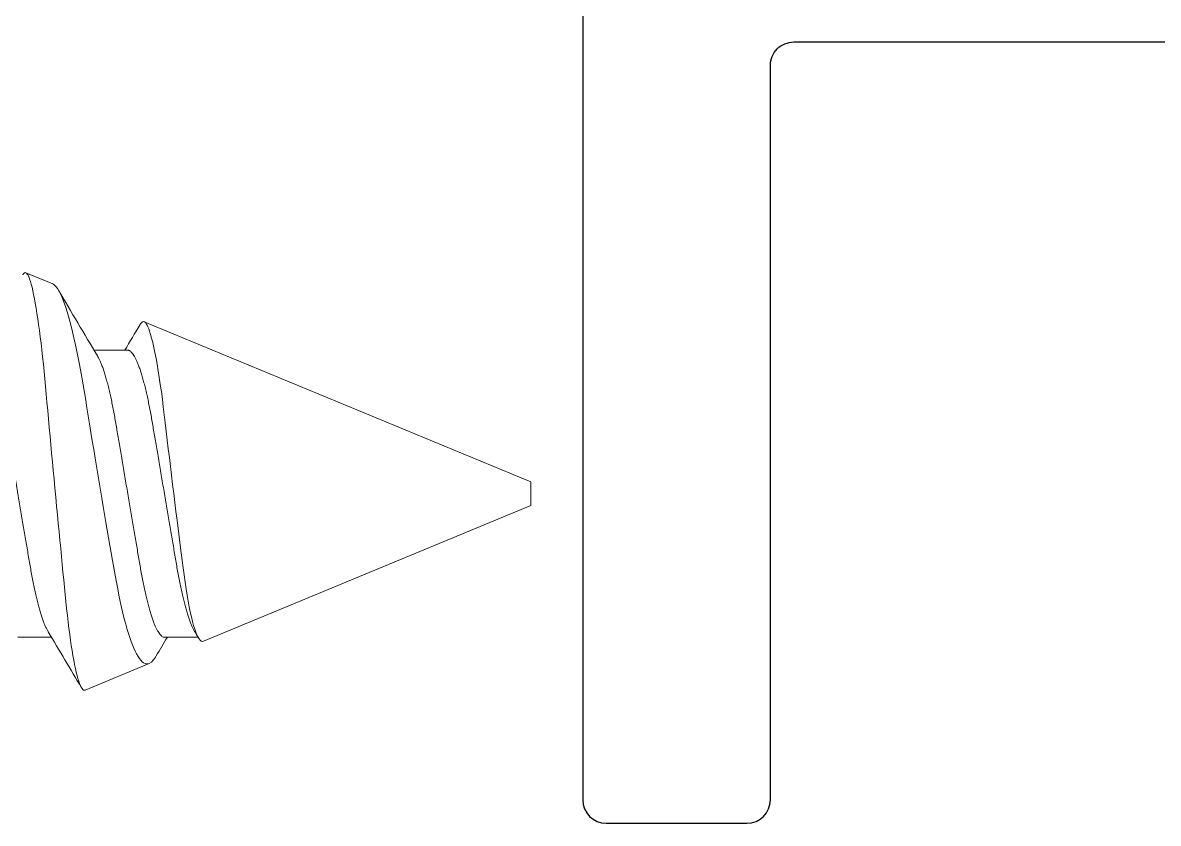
# Model space of a CAD drawing. Extents: x -138 to 168, y -127 to 80.
# Drawn here: x 2.9827 to 3.4669, y 54.4104 to 54.7517 of the extents above; entities that cross this region are included whole.
import ezdxf

# ---------------------------------------------------------------- set-up
doc = ezdxf.new("R2010")
doc.units = 0
doc.header["$MEASUREMENT"] = 0
doc.layers.get('0').update_dxf_attribs({"linetype": 'CONTINUOUS'})
doc.layers.add('Ballons', color=7, linetype='CONTINUOUS')
doc.layers.add('FRAME', color=1, linetype='CONTINUOUS')

# ---------------------------------------------------------------- blocks, each defined once
blk = doc.blocks.new('05P19-BLOCK-OG')
blk.add_lwpolyline([(0.08650000000000269, 0.00999999999999801), (0.08650000000000091, 1.922000000000001, 0.414213562373095), (0.07649999999999935, 1.931999999999999), (-0.3164999999999942, 1.931999999999999, 0.414213562372965), (-0.3264999999999958, 1.922000000000001), (-0.3264999999999993, 1.861999999999998, 0.414213562373095), (-0.3164999999999942, 1.852), (-0.003499999999998948, 1.852, -0.414213562373199), (0.006500000000006166, 1.842000000000002), (0.006500000000002615, 1.422999999999998, -0.414213562373095), (-0.003499999999998951, 1.413), (-0.1335000000000015, 1.413, 0.414213562373095), (-0.1434999999999995, 1.402999999999995), (-0.1434999999999995, 1.307999999999996, 0.9477161429388934), (-0.0936439090945047, 1.305321428571428, -0.383110082143551), (-0.06282235637171851, 1.333000000000002), (-0.02449999999999974, 1.333000000000002, -0.414213562373095), (0.006499999999999062, 1.301999999999996), (0.006500000000002615, 1.169999999999998, 0.9999999999999997), (0.006500000000002615, 1.119999999999997), (0.006499999999995509, 0.9879999999999995, -0.414213562373095)], format="xyb")
blk = doc.blocks.new('no 10 1 in')
at = {"color": 7, "linetype": 'Continuous', "lineweight": 15}
for p, q in [((55.99867954308434, 25.66646166131508), (55.98716956938188, 25.67122925373945)), ((56.20248300081474, 25.58204351094785), (56.03761579328945, 25.65033373012632)), ((56.03060799424415, 25.63821439554657), (56.01625037343794, 25.63821439554657)), ((56.20248300081474, 25.57704351094785), (56.20248300081474, 25.58204351094785)), ((56.20248300081474, 25.57204351094785), (56.20248300081474, 25.57704351094785)), ((56.0628261820569, 25.51419574613726), (56.20248300081474, 25.57204351094785)), ((55.98373298908155, 25.51587262634913), (55.99809068322023, 25.51587262634913)), ((56.04623302040918, 25.51587262634913), (56.06059064121538, 25.51587262634913)), ((56.01238817138776, 25.49330366915098), (56.03974507535847, 25.50463527074735))]:
    blk.add_line(p, q, dxfattribs=at)
at = {"color": 7, "linetype": 'Continuous', "lineweight": 15, "flags": 128}
for points in [[(56.01238817138776, 25.49330366915098), (56.01207606832654, 25.49324967810803), (56.01175751200653, 25.49334330535977), (56.01143088911304, 25.49358666838175), (56.01109898628054, 25.49397900634943), (56.01075505692031, 25.49453314328132), (56.01040694760836, 25.49524101260396), (56.01005275170007, 25.49610829758501), (56.0096956958248, 25.49712861829818), (56.00934905316258, 25.49825680193197), (56.00900094385064, 25.49952381312868), (56.00864960790931, 25.50093779179428), (56.00829805197051, 25.50248785722113), (56.00793930944806, 25.50420944733317), (56.00758159358043, 25.50606717920583), (56.00722292439047, 25.50807291895201), (56.00686667517256, 25.51020973593399), (56.00652531244934, 25.51239490194077), (56.00618732302049, 25.5146950257862), (56.00585087357385, 25.51712343106639), (56.00551889740887, 25.51966021259461), (56.00518494126676, 25.52235981057529), (56.00485670505857, 25.52516309152488), (56.00453257546961, 25.52808687608241), (56.00421533913435, 25.531105355796), (56.00391592259324, 25.53409739914833), (56.00361547939732, 25.53716472288101), (56.00330660296548, 25.54032134724875), (56.00299237326216, 25.54354255232878), (56.00266685035596, 25.54688997407575), (56.00233685416811, 25.5502936005901), (56.00200077138389, 25.5537712929155), (56.00166138863781, 25.55729429325917), (56.00131841259989, 25.56086596345726), (56.00097338325237, 25.56447111337276), (56.00062439395059, 25.56812871033864), (56.00027459799146, 25.57180774387979), (55.99991695545631, 25.5755815635265), (55.99955960625111, 25.57936436482725), (55.99920071706369, 25.58317690545894), (55.99884344119098, 25.58698471371039), (55.99849899850334, 25.59066703231777), (55.99815734245018, 25.59433204216676), (55.99781656638685, 25.59799865158061), (55.99747960361281, 25.60163493457396), (55.99713992753678, 25.60531252667344), (55.99680538473478, 25.60894512929263), (55.99647421522715, 25.61255228553912), (55.9961494256458, 25.61610036100979), (55.99584333584845, 25.61945789805657), (55.99554333264744, 25.62274872545731), (55.99524068947694, 25.62598946218671), (55.99493203304256, 25.62915333272074), (55.99461149674543, 25.63229738515038), (55.99428575384177, 25.63535085820973), (55.99395326434939, 25.63832833589699), (55.99361681490274, 25.64120379434612), (55.99327867880892, 25.64395890960212), (55.99293782941311, 25.64660358155065), (55.99259250673564, 25.64915010713296), (55.99224557074347, 25.65157585869381), (55.99189034818036, 25.65392424448172), (55.99153468562234, 25.65613819807261), (55.99117674975725, 25.65822809142998), (55.99081976721448, 25.66017384061919), (55.99047312455225, 25.66192909950895), (55.99012846186716, 25.66354089255605), (55.98978409251201, 25.66501597551576), (55.98944294978625, 25.66634016771858), (55.98909836043364, 25.66753479058487), (55.9887582443627, 25.66856723865794), (55.98842084159374, 25.66944123356148), (55.9880891587587, 25.67014703124137), (55.98777544238278, 25.67066688523597), (55.98746803260067, 25.67102815772919), (55.98716546276265, 25.67123090372039), (55.98686318625457, 25.67127475654713), (55.98654829655887, 25.67115844205747), (55.98622761359676, 25.67087976027683), (55.98589959738603, 25.67043552124204), (55.98581915164868, 25.67028874627093)], [(55.99867396981539, 25.66644807647202), (55.9990562520659, 25.66626004281086), (55.99958182599443, 25.66583690519898), (56.00012492638715, 25.66523801711739), (56.0006795399802, 25.6644680718452), (56.00125864662365, 25.66350315382535), (56.0018477998177, 25.6623625495017), (56.00245081285164, 25.66103682648324), (56.00306167246161, 25.65953794713175), (56.00361914602163, 25.65803821529011), (56.00418116619579, 25.65640257085188), (56.004750886281, 25.65462107726518), (56.0053233196682, 25.65270782353392), (56.00591012622269, 25.65062043264764), (56.00649781276702, 25.64840280326588), (56.00708967926306, 25.64604122221374), (56.00768022577435, 25.64355586967474), (56.0082492125347, 25.64103856708817), (56.00881497266566, 25.6384140019907), (56.0093802928017, 25.635667228305), (56.00994025966625, 25.63282093785226), (56.01050572646726, 25.62981472299697), (56.01106327335977, 25.62671511005396), (56.01161568697823, 25.62350365131968), (56.01215776071615, 25.62020891438076), (56.0126747547438, 25.61696279688019), (56.01319996200989, 25.61364995140046), (56.01374342906504, 25.61024967755571), (56.01429848265302, 25.60679491996537), (56.01487846928629, 25.6032046416489), (56.01546872246765, 25.59957206194611), (56.01607327548379, 25.59587356092151), (56.01668589507342, 25.59214772865014), (56.01724344196593, 25.58877712925426), (56.01780568213755, 25.58539661163962), (56.01837584221768, 25.5819885055416), (56.01894900892974, 25.57858215011346), (56.01953669547407, 25.57510985789495), (56.02012555533818, 25.57165184302453), (56.02071874181897, 25.56818927667022), (56.02131097497744, 25.56475389260607), (56.02188128172254, 25.56146578767387), (56.02244858183571, 25.55821459648191), (56.02301566195142, 25.55498379515857), (56.02357760879309, 25.55180172441812), (56.02414527556869, 25.54860636674783), (56.02470524243324, 25.54547355939663), (56.0252603693537, 25.54238668109817), (56.0258052297261, 25.53937491589034), (56.02632398373341, 25.53655317577899), (56.02685007098933, 25.53381846987055), (56.02739471136427, 25.53115839809992), (56.02795123160196, 25.52859962599241), (56.02853312487989, 25.52608699835183), (56.02912543137084, 25.52369133602673), (56.02973233102655, 25.52139875167752), (56.03034759058568, 25.51923495750719), (56.03090528414316, 25.51740876318688), (56.03146789097721, 25.51569274634378), (56.03203849105226, 25.51407916581734), (56.0326123177567, 25.51258296768488), (56.03320081095838, 25.51117828849519), (56.03379069747729, 25.5099013178302), (56.03438513061035, 25.5087465420036), (56.03497868375357, 25.50772580879519), (56.03558353009966, 25.50682288880914), (56.03618514981637, 25.50606384716098), (56.03678684286556, 25.50544613096356), (56.03738266931586, 25.50497739429511), (56.03798575568229, 25.50465287512732), (56.0385798954854, 25.50448668079721), (56.03916853535205, 25.50448009920657), (56.03974507535847, 25.50463527074735)], [(56.0628261820569, 25.51419574613726), (56.06239990031467, 25.51412410946481), (56.06196225203709, 25.51425642876958), (56.06151543719873, 25.51459191572734), (56.06104706260943, 25.51514934345456), (56.06057150143649, 25.51591961872294), (56.06009132031691, 25.51689884116087), (56.05962529236718, 25.51803846466251), (56.05915728444031, 25.51936714389683), (56.05868934984593, 25.52087877393435), (56.05820909539387, 25.52262211171183), (56.05773126091385, 25.52455126942604), (56.05725797304798, 25.52665694301778), (56.05680272497372, 25.52887250992336), (56.05635378349326, 25.53124559500928), (56.05591305525126, 25.53376533590102), (56.05546917371235, 25.53650624298783), (56.05503592538393, 25.53938980696832), (56.05461529024315, 25.54240198237974), (56.05421438154115, 25.54543416151842), (56.05380987954732, 25.5485680848984), (56.05339701765007, 25.55178847873781), (56.05296310932928, 25.55517572689969), (56.05252179442739, 25.5586393256379), (56.0520751995865, 25.56216416502282), (56.05161415824581, 25.56582320629493), (56.05114989027575, 25.56952987930847), (56.05068430232092, 25.57326733993508), (56.05020536785361, 25.5771352469161), (56.04972738670862, 25.58101743360847), (56.04925270552552, 25.5848952351399), (56.04879269083965, 25.58867430794206), (56.04833780942781, 25.59243152308006), (56.04789011459962, 25.59614954773328), (56.04743787315729, 25.59992575369356), (56.04699509160567, 25.60364202180458), (56.04656382325438, 25.607280087694), (56.04615785461083, 25.61072440457163), (56.04575716590629, 25.61407942081419), (56.04535127059523, 25.61733171428509), (56.04492330220582, 25.62055755993651), (56.04448668058305, 25.62366151782932), (56.04404345903652, 25.62663002603686), (56.04358967761197, 25.62948715136444), (56.04313134957328, 25.63219280844179), (56.04267060156255, 25.63473491115854), (56.04219533371955, 25.6371717588412), (56.04171984587909, 25.63942391407411), (56.04124626468327, 25.64148068864741), (56.04078273003807, 25.64331030209489), (56.04032315534711, 25.64494128992025), (56.03986952058754, 25.64636607137772), (56.03952412457758, 25.64732194658536), (56.03918320184928, 25.64815190991423), (56.03884748572751, 25.64885378430611), (56.03851800286705, 25.64942541103596), (56.03810338099014, 25.64996937766868), (56.03769858566636, 25.65029371350526), (56.03729599031718, 25.65040071476917), (56.0368752818439, 25.65028755357642), (56.03644460015251, 25.64995101246417), (56.03600599855261, 25.64939270474712), (56.03583975380641, 25.64910165269271)]]:
    blk.add_lwpolyline(points, dxfattribs=at)
at = {"color": 7, "linetype": 'Continuous', "lineweight": 15}
for centre, radius, start, end in [((59.0526503806351, 27.45482846858737), 3.538332935319914, 210.4083520711634, 210.9357489164573), ((53.56439942528854, 27.11373679305923), 2.872821137062895, 329.0951133906095, 329.3479959543294), ((53.1897747479048, 23.83510279557956), 3.272860800319332, 30.4626020028715, 30.94858242951802), ((57.83152951570972, 24.44647908957126), 2.079990001284407, 149.0604134735132, 149.3157739412029), ((54.28373526827085, 24.45196205914046), 2.071019257102902, 30.90344614745371, 30.9876276664574), ((56.03567467046724, 25.51137025664457), 0.007869449219245738, 301.1473909650197, 333.9596609431958)]:
    blk.add_arc(centre, radius, start, end, dxfattribs=at)
for points, knots in [([(55.968108036249, 25.63821439554657), (55.96826838453578, 25.63819791742498), (55.96859123832333, 25.63816473949662), (55.9690957031063, 25.63789433042189), (55.96961707881093, 25.63745619513018), (55.97015507669524, 25.63683052728108), (55.97070707882152, 25.6360194208161), (55.97127109737006, 25.63502111756716), (55.97184453401887, 25.63383708906602), (55.97243409798897, 25.63244845086616), (55.97303733467752, 25.6308500599069), (55.97365112907912, 25.6290391983363), (55.97426330803919, 25.62704984082164), (55.97487054385919, 25.62489322368266), (55.97546980080176, 25.6225822284924), (55.9760493286531, 25.62016776044207), (55.97660704422439, 25.61767191508253), (55.9771412582292, 25.61511574549274), (55.97765850423567, 25.61247418369379), (55.97815882818399, 25.60976130208784), (55.9786372955477, 25.60697150649601), (55.97912662674594, 25.60409315494594), (55.97963480695806, 25.6011097100351), (55.98016899395537, 25.59797291216444), (55.98072816231053, 25.5946894766752), (55.98131049581307, 25.59126904187953), (55.98190529634248, 25.58777700502952), (55.98250916781618, 25.58423010322445), (55.98311954087173, 25.58064617007696), (55.98372367193281, 25.5770980641081), (55.98431870307162, 25.57360435250414), (55.98490146724519, 25.57018142557996), (55.98547889637208, 25.56679081715308), (55.98604817696759, 25.56344799770528), (55.98660671312304, 25.56016774070291), (55.98715235003991, 25.55696391763191), (55.98768268833616, 25.55384920755619), (55.98820387704069, 25.5507881901345), (55.98871454364931, 25.54779177320167), (55.98921415219501, 25.54484869744424), (55.98973495441597, 25.54199355896988), (55.9902747215212, 25.53921664232296), (55.99083322174434, 25.53653192749748), (55.99139901310954, 25.53399541873927), (55.99196919938792, 25.53161603892372), (55.99254056497472, 25.52940046822626), (55.99311952676348, 25.52732441201957), (55.99370328566329, 25.52539934021007), (55.99428920490762, 25.5236348102941), (55.99487439968085, 25.52204120129302), (55.99545638424695, 25.52061863771622), (55.99604038339982, 25.51937851018214), (55.99644756863385, 25.51858724980318), (55.9966591691608, 25.51826463048096), (55.99667587956417, 25.51823915276081)], [0, 0, 0, 0, 0.01842496864732859, 0.03709781397115683, 0.05599523556148452, 0.07509205393887539, 0.09436112820317008, 0.1137737476718162, 0.133299714597823, 0.1529077126748099, 0.1735021275496768, 0.1941136612106158, 0.2147046423559637, 0.2352374864750028, 0.2556753244332147, 0.2759823500649212, 0.2952129690509416, 0.3142646701287446, 0.3331108635185787, 0.3517267389571436, 0.3701047871872929, 0.3885908313033768, 0.4073192897784588, 0.4262666108673123, 0.4463225159428975, 0.4665585857653004, 0.4869413800488917, 0.5074355089997994, 0.5280046988248266, 0.548611574683553, 0.5682825998051859, 0.5879207274186196, 0.6074936473637848, 0.6269694922198631, 0.6463174141930412, 0.6655079609450126, 0.6845130572062054, 0.7033065766590296, 0.7227413847835241, 0.7419796395262023, 0.7614390853367679, 0.7811549808245656, 0.8010991135419828, 0.8212409458857063, 0.8406220621746973, 0.8601238242486847, 0.8797151960777949, 0.8993641400138421, 0.9190381127398933, 0.9387042657518495, 0.9583298141447831, 0.9778824831194258, 0.9982533473151675, 1, 1, 1, 1]), ([(56.01766517709401, 25.63584438584179), (56.01782509717926, 25.63557065013723), (56.01817368757651, 25.63497396687605), (56.01871966780099, 25.63383400651242), (56.01930906668952, 25.63244932473226), (56.0199123498216, 25.63084982068654), (56.02052613156895, 25.6290392623934), (56.02113831391554, 25.62704982371568), (56.0217455488317, 25.62489322823872), (56.02234480601492, 25.62258222728045), (56.02292433380304, 25.62016776074699), (56.02348204939008, 25.61767191500348), (56.02401626339173, 25.61511574551372), (56.02453350939561, 25.61247418368783), (56.02503383335713, 25.60976130209102), (56.02551230067121, 25.60697150648919), (56.02600163205635, 25.60409315497036), (56.0265098115583, 25.60110970994256), (56.02704400129576, 25.59797291252271), (56.02760315878515, 25.59468947524596), (56.02818553310879, 25.59126905110436), (56.02878017727009, 25.58777698857087), (56.02938420561914, 25.58423011272854), (56.02999453706039, 25.58064616859181), (56.03059867938064, 25.5770980644863), (56.03119370763501, 25.57360435240497), (56.03177647256767, 25.57018142560642), (56.03235390149213, 25.56679081714604), (56.03292318214149, 25.56344799770715), (56.03348171828265, 25.56016774070241), (56.03402735520331, 25.55696391763204), (56.03455769349856, 25.55384920755618), (56.03507888220336, 25.55078819013439), (56.03558954881188, 25.54779177320212), (56.0360891573577, 25.54484869744257), (56.03660995957826, 25.54199355897621), (56.03714972668499, 25.53921664229886), (56.03770822690242, 25.5365319275889), (56.03827401828893, 25.53399541839999), (56.03884420449036, 25.53161604013959), (56.03941557036414, 25.52940046364244), (56.0399945310743, 25.52732442923348), (56.04057829401643, 25.52539927573235), (56.04116419814944, 25.52363505120263), (56.04174944927173, 25.52204030343731), (56.04233122424002, 25.52062197564441), (56.04291601333202, 25.51936588414928), (56.04350066524042, 25.51828562021631), (56.0440817530668, 25.51739391901131), (56.04464799329284, 25.51670598231408), (56.04519635810756, 25.51622431828189), (56.04572624286244, 25.51592717373859), (56.04606488057639, 25.51589072420883), (56.04623302040918, 25.51587262634913)], [0, 0, 0, 0, 0.01655052896412597, 0.03607649068723019, 0.05568448353945647, 0.0762788929267214, 0.09689042109549699, 0.1174813967541578, 0.1380142354020012, 0.1584520679143327, 0.1787590881350151, 0.1979897019968316, 0.2170413979981053, 0.2358875863661696, 0.2545034568443356, 0.2728815001774575, 0.2913675393677374, 0.3100959928524214, 0.3290433088925587, 0.3490992086240337, 0.3693352730543195, 0.3897179939421823, 0.4102121860858635, 0.4307813704300102, 0.4513882407978144, 0.4710592606778924, 0.490697383058537, 0.5102702977882885, 0.5297461374548199, 0.5490940542725373, 0.5682845959109825, 0.5872896871080642, 0.6060832015531543, 0.6255180044990365, 0.644756254115476, 0.6642156947408642, 0.6839315849751508, 0.7038757123782409, 0.7240175393549577, 0.7433986504796432, 0.7629004073571776, 0.7824917739659574, 0.8021407126663335, 0.8218146801500444, 0.8414808279217438, 0.8611063710852404, 0.8806590348498654, 0.9010298936175726, 0.9212509288889615, 0.941288860609313, 0.9611121252575953, 0.9806914573076243, 1, 1, 1, 1]), ([(56.03060799424415, 25.63821439554657), (56.03076837337269, 25.6381979175106), (56.03109128871904, 25.63816473981008), (56.03159572863851, 25.63789433039446), (56.0321171133879, 25.63745619522312), (56.03265510080981, 25.63683052693202), (56.03320713538563, 25.63601942308472), (56.03377103014898, 25.63502111502254), (56.03434449738034, 25.63383708924141), (56.03493406059574, 25.63244845135654), (56.0355372677995, 25.63085005580917), (56.03615118564619, 25.62903920273098), (56.03676333244412, 25.62704984024525), (56.03737057702691, 25.62489322383567), (56.03796983165373, 25.62258222845359), (56.03854936005024, 25.62016776044499), (56.03910707570871, 25.61767191510561), (56.03964128887037, 25.61511574539863), (56.0401585381113, 25.61247418404158), (56.04065885017108, 25.60976130081329), (56.04113736081035, 25.60697151429571), (56.04162652729039, 25.60409314032574), (56.04213489429622, 25.60110972500114), (56.04266892382748, 25.59797290458762), (56.04322809608702, 25.59468946878603), (56.04381058468556, 25.59126905912272), (56.04440518763177, 25.58777698595444), (56.04500926828663, 25.58423012300426), (56.04561942911005, 25.58064614999429), (56.04622376985358, 25.57709808373545), (56.04681860415728, 25.57360433453776), (56.0474015234915, 25.57018143398978), (56.047978953499, 25.56679082529547), (56.04854807740089, 25.56344798058599), (56.04910680887719, 25.56016775849451), (56.04965224842311, 25.55696390107948), (56.05018275401826, 25.55384921633183), (56.05070389829315, 25.55078818861747), (56.05121457922587, 25.54779177380182), (56.05171417668023, 25.54484869657088), (56.05223500872017, 25.54199356503373), (56.05277466278535, 25.53921663715002), (56.05333315232656, 25.53653192135644), (56.05389910084402, 25.53399543092328), (56.0544691004677, 25.53161602707002), (56.05504063067343, 25.52940047457218), (56.05561954843296, 25.52732441094732), (56.05620332040839, 25.52539934054613), (56.05678923224577, 25.5236348100248), (56.05737444353024, 25.52204120203306), (56.05795636964871, 25.52061863503532), (56.05854058761138, 25.51937852171767), (56.0589471776982, 25.51858723982133), (56.05915917455215, 25.51826465192283), (56.0591759108918, 25.51823918484378)], [0, 0, 0, 0, 0.01842504110171395, 0.03709789785449013, 0.05599533101122047, 0.07509216107705728, 0.09436124713522931, 0.1137738108114761, 0.1332997896885946, 0.1529077997669014, 0.1735022272468368, 0.1941138429048351, 0.2147048366531498, 0.2352376933395724, 0.255675543807018, 0.2759825818678928, 0.2952132126242535, 0.3142649253628879, 0.3331111302877697, 0.3517270171204134, 0.3701050765990764, 0.3885910704446485, 0.4073196035693614, 0.4262668716253702, 0.4463227889764224, 0.4665589382319514, 0.4869416770265114, 0.50743588717482, 0.5280050204718413, 0.5486119782990101, 0.5682829461048979, 0.5879211548791249, 0.60749408680414, 0.6269698754946885, 0.6463178765656736, 0.6655083688404859, 0.6845135417423358, 0.7033070726979681, 0.7227418927177794, 0.7419801592354713, 0.7614396169564335, 0.7811554607203537, 0.8010996056448263, 0.8212415167786954, 0.8406225774633083, 0.8601244197316178, 0.8797158035518714, 0.8993647595143, 0.9190387442820517, 0.9387049093309221, 0.9583304697359175, 0.9778831506780151, 0.9982539594550213, 1, 1, 1, 1])]:
    blk.add_open_spline(points, degree=3, knots=knots, dxfattribs=at)

msp = doc.modelspace()

# ---------------------------------------------------------------- block references
at = {"layer": 'Ballons'}
msp.add_blockref('no 10 1 in', (-53.0030731062928, 28.97385586142787), dxfattribs=at)
at = {"layer": 'FRAME', "rotation": 90}
msp.add_blockref('05P19-BLOCK-OG', (5.153504164184355, 54.73693602007624), dxfattribs=at)

doc.saveas('drawing.dxf')
